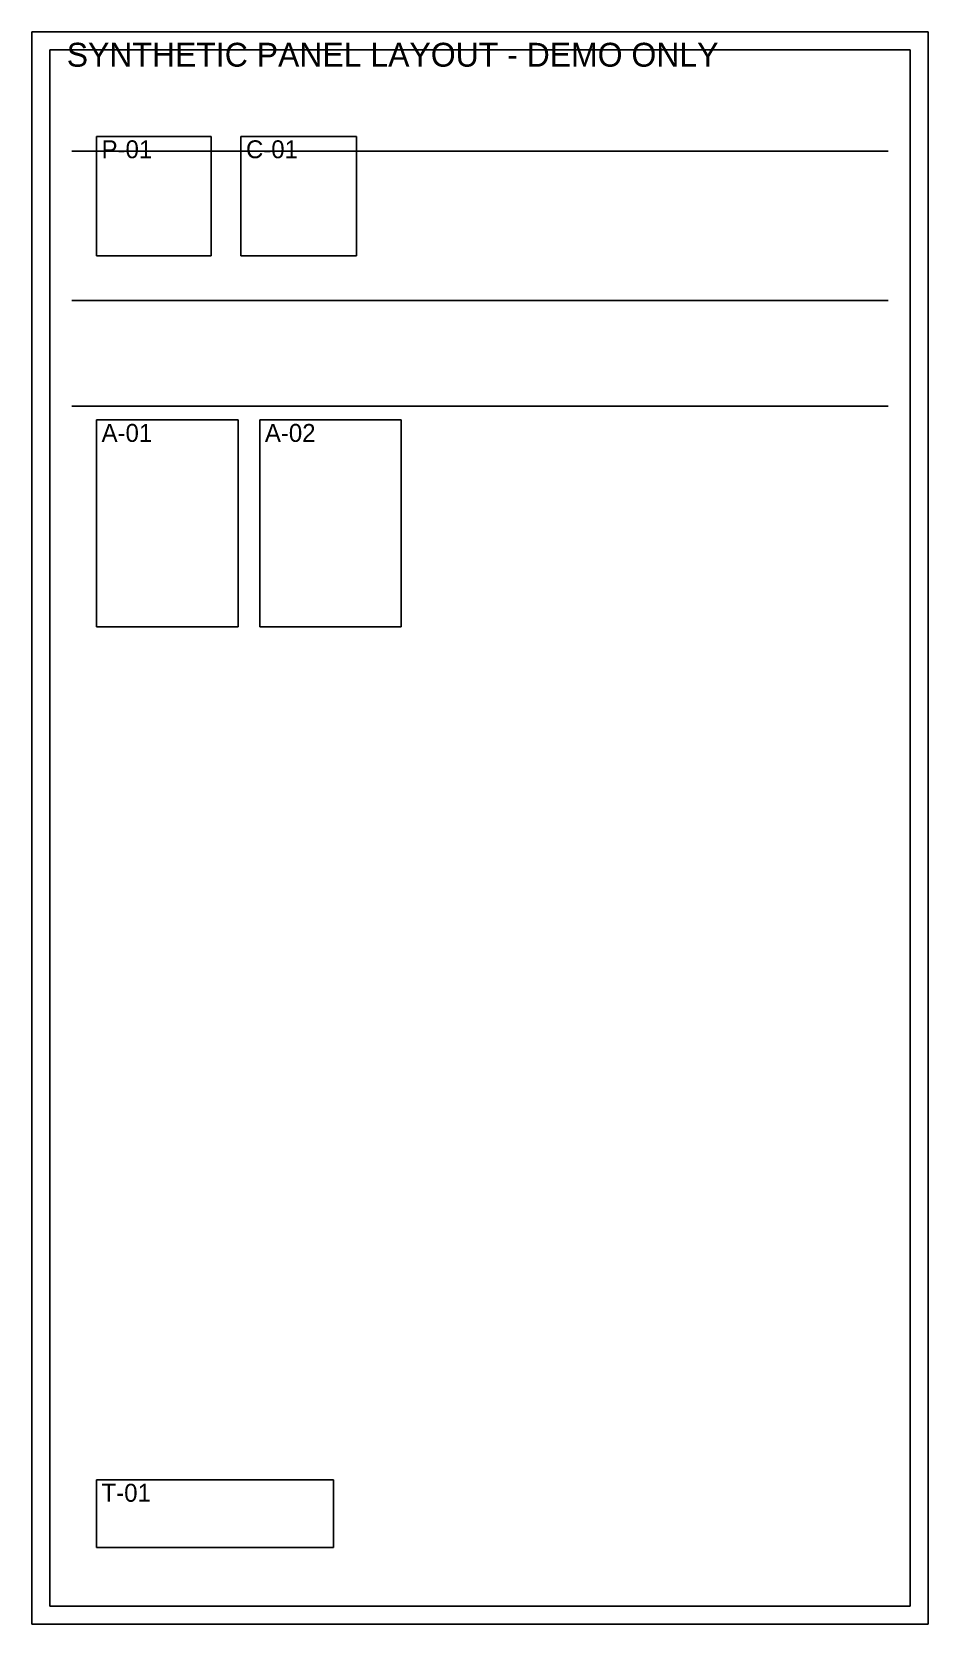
# Model space of a CAD drawing. Extents: x 0 to 900, y 0 to 1600.
import ezdxf

# ---------------------------------------------------------------- set-up
doc = ezdxf.new("R2010")
doc.units = 0
for name, color, linetype in [('CONTROL', 4, 'CONTINUOUS'), ('DRIVE', 5, 'CONTINUOUS'), ('ENCLOSURE', 8, 'CONTINUOUS'), ('LABEL', 3, 'CONTINUOUS'), ('NOTICE', 1, 'CONTINUOUS'), ('PLATE', 7, 'CONTINUOUS'), ('PROTECTION', 2, 'CONTINUOUS'), ('TERMINALS', 3, 'CONTINUOUS')]:
    doc.layers.add(name, color=color, linetype=linetype)

msp = doc.modelspace()

# ---------------------------------------------------------------- linework, layer by layer
at = {"layer": 'CONTROL'}
for p, q in [((210, 1495), (326, 1495)), ((210, 1375), (210, 1495)), ((326, 1495), (326, 1375)), ((326, 1375), (210, 1375))]:
    msp.add_line(p, q, dxfattribs=at)
at = {"layer": 'DRIVE'}
for p, q in [((65, 1210), (207, 1210)), ((65, 1002), (65, 1210)), ((207, 1210), (207, 1002)), ((229, 1210), (371, 1210)), ((229, 1002), (229, 1210)), ((371, 1210), (371, 1002)), ((207, 1002), (65, 1002)), ((371, 1002), (229, 1002))]:
    msp.add_line(p, q, dxfattribs=at)
at = {"layer": 'ENCLOSURE'}
for p, q in [((0, 1600), (900, 1600)), ((0, 0), (0, 1600)), ((900, 1600), (900, 0)), ((900, 0), (0, 0))]:
    msp.add_line(p, q, dxfattribs=at)
at = {"layer": 'PLATE'}
for p, q in [((18, 1582), (882, 1582)), ((18, 18), (18, 1582)), ((882, 1582), (882, 18)), ((882, 18), (18, 18))]:
    msp.add_line(p, q, dxfattribs=at)
at = {"layer": 'PROTECTION'}
for p, q in [((65, 1495), (180, 1495)), ((65, 1375), (65, 1495)), ((180, 1495), (180, 1375)), ((180, 1375), (65, 1375))]:
    msp.add_line(p, q, dxfattribs=at)
at = {"layer": 'RAIL_1'}
msp.add_line((40, 1480), (860, 1480), dxfattribs=at)
at = {"layer": 'RAIL_2'}
msp.add_line((40, 1330), (860, 1330), dxfattribs=at)
at = {"layer": 'RAIL_3'}
msp.add_line((40, 1224), (860, 1224), dxfattribs=at)
at = {"layer": 'TERMINALS'}
for p, q in [((65, 145), (303, 145)), ((65, 77), (65, 145)), ((303, 145), (303, 77)), ((303, 77), (65, 77))]:
    msp.add_line(p, q, dxfattribs=at)

# ---------------------------------------------------------------- texts
at = {"layer": 'LABEL'}
for s, p in [('P-01', (70, 1473)), ('C-01', (215, 1473)), ('A-01', (70, 1188)), ('A-02', (234, 1188)), ('T-01', (70, 123))]:
    msp.add_text(s, height=18, dxfattribs=at).set_placement(p)
at = {"layer": 'NOTICE'}
msp.add_text('SYNTHETIC PANEL LAYOUT - DEMO ONLY', height=24, dxfattribs=at).set_placement((35, 1565))

doc.saveas('drawing.dxf')
